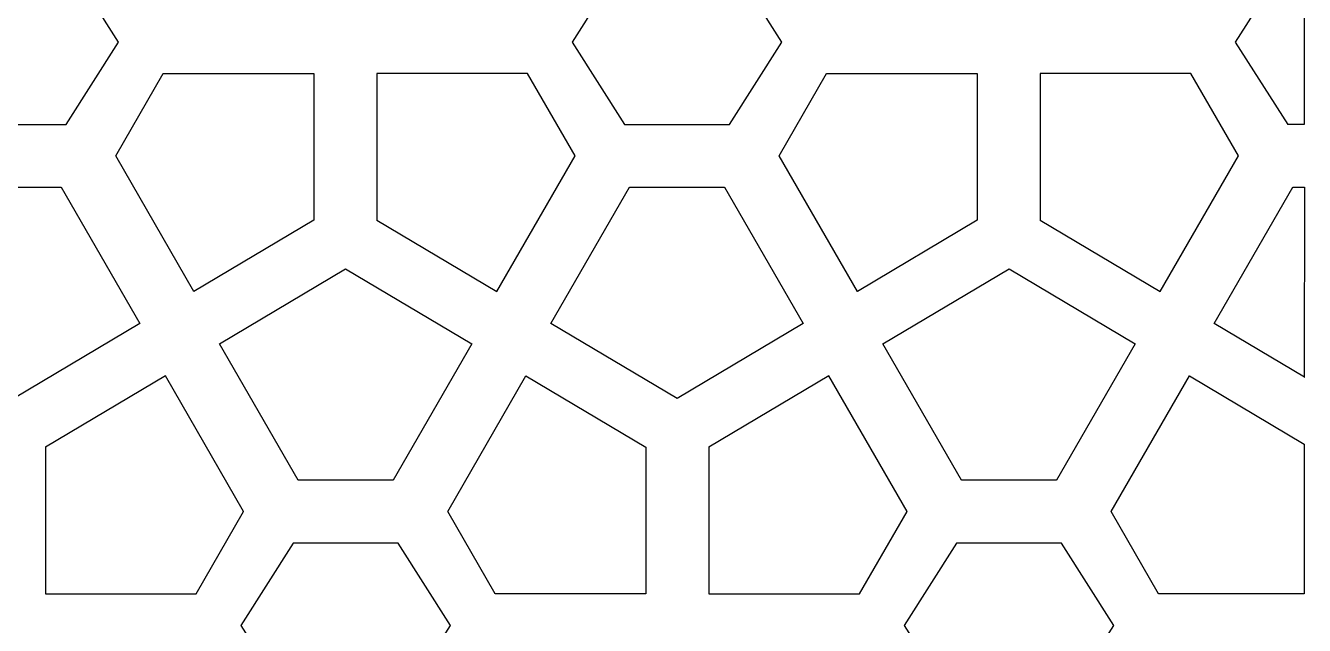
# Model space of a CAD drawing. Header units: centimetres. Extents: x -86 to 86, y -100 to 100.
# Drawn here: x -36.78 to -6.28, y 64.23 to 78.53 of the extents above; entities that cross this region are included whole.
import ezdxf

# ---------------------------------------------------------------- set-up
doc = ezdxf.new("R2010")
doc.units = ezdxf.units.CM
doc.header["$MEASUREMENT"] = 0
doc.layers.add('layer 1', color=7, linetype='Continuous')

msp = doc.modelspace()

# ---------------------------------------------------------------- linework, layer by layer
at = {"layer": 'layer 1', "color": 230}
for points, knots in [([(-39.5624, 78.13892), (-39.5624, 78.13892), (-38.3124, 80.10301), (-38.3124, 80.10301), (-38.3124, 80.10301), (-38.3124, 80.10301), (-35.81242, 80.10301), (-35.81242, 80.10301), (-35.81242, 80.10301), (-35.81242, 80.10301), (-34.5624, 78.13892), (-34.5624, 78.13892), (-34.5624, 78.13892), (-34.5624, 78.13892), (-35.81241, 76.17481), (-35.81241, 76.17481), (-35.81241, 76.17481), (-35.81241, 76.17481), (-38.31242, 76.17481), (-38.31242, 76.17481), (-38.31242, 76.17481), (-38.31242, 76.17481), (-39.5624, 78.13892), (-39.5624, 78.13892)], [0, 0, 0, 0, 0.14285714, 0.14285714, 0.14285714, 0.14285714, 0.28571429, 0.28571429, 0.28571429, 0.28571429, 0.42857143, 0.42857143, 0.42857143, 0.42857143, 0.57142857, 0.57142857, 0.57142857, 0.57142857, 0.71428571, 0.71428571, 0.71428571, 0.71428571, 1, 1, 1, 1]), ([(-23.74195, 78.13913), (-23.74195, 78.13913), (-22.49195, 80.10322), (-22.49195, 80.10322), (-22.49195, 80.10322), (-22.49195, 80.10322), (-19.99197, 80.10322), (-19.99197, 80.10322), (-19.99197, 80.10322), (-19.99197, 80.10322), (-18.74195, 78.13913), (-18.74195, 78.13913), (-18.74195, 78.13913), (-18.74195, 78.13913), (-19.99196, 76.17502), (-19.99196, 76.17502), (-19.99196, 76.17502), (-19.99196, 76.17502), (-22.49197, 76.17502), (-22.49197, 76.17502), (-22.49197, 76.17502), (-22.49197, 76.17502), (-23.74195, 78.13913), (-23.74195, 78.13913)], [0, 0, 0, 0, 0.14285714, 0.14285714, 0.14285714, 0.14285714, 0.28571429, 0.28571429, 0.28571429, 0.28571429, 0.42857143, 0.42857143, 0.42857143, 0.42857143, 0.57142857, 0.57142857, 0.57142857, 0.57142857, 0.71428571, 0.71428571, 0.71428571, 0.71428571, 1, 1, 1, 1]), ([(-6.28494, 80.10348), (-6.28494, 80.10348), (-6.67144, 80.10344), (-6.67144, 80.10344), (-6.67144, 80.10344), (-6.67144, 80.10344), (-7.92144, 78.13935), (-7.92144, 78.13935), (-7.92144, 78.13935), (-7.92144, 78.13935), (-6.67146, 76.17524), (-6.67146, 76.17524), (-6.67146, 76.17524), (-6.67146, 76.17524), (-6.28494, 76.17524), (-6.28494, 76.17524), (-6.28494, 76.17524), (-6.28494, 76.17524), (-6.28494, 80.10348), (-6.28494, 80.10348)], [0, 0, 0, 0, 0.16666667, 0.16666667, 0.16666667, 0.16666667, 0.33333333, 0.33333333, 0.33333333, 0.33333333, 0.5, 0.5, 0.5, 0.5, 0.66666667, 0.66666667, 0.66666667, 0.66666667, 1, 1, 1, 1]), ([(-32.76253, 72.19105), (-32.76253, 72.19105), (-29.90215, 73.88883), (-29.90215, 73.88883), (-29.90215, 73.88883), (-29.90215, 73.88883), (-29.90215, 77.38879), (-29.90215, 77.38879), (-29.90215, 77.38879), (-29.90215, 77.38879), (-33.49553, 77.38879), (-33.49553, 77.38879), (-33.49553, 77.38879), (-33.49553, 77.38879), (-34.62949, 75.42468), (-34.62949, 75.42468), (-34.62949, 75.42468), (-34.62949, 75.42468), (-32.76253, 72.19105), (-32.76253, 72.19105)], [0, 0, 0, 0, 0.16666667, 0.16666667, 0.16666667, 0.16666667, 0.33333333, 0.33333333, 0.33333333, 0.33333333, 0.5, 0.5, 0.5, 0.5, 0.66666667, 0.66666667, 0.66666667, 0.66666667, 1, 1, 1, 1]), ([(-25.5419, 72.19133), (-25.5419, 72.19133), (-28.40222, 73.88906), (-28.40222, 73.88906), (-28.40222, 73.88906), (-28.40222, 73.88906), (-28.40222, 77.38901), (-28.40222, 77.38901), (-28.40222, 77.38901), (-28.40222, 77.38901), (-24.80888, 77.389), (-24.80888, 77.389), (-24.80888, 77.389), (-24.80888, 77.389), (-23.67496, 75.42496), (-23.67496, 75.42496), (-23.67496, 75.42496), (-23.67496, 75.42496), (-25.5419, 72.19133), (-25.5419, 72.19133)], [0, 0, 0, 0, 0.16666667, 0.16666667, 0.16666667, 0.16666667, 0.33333333, 0.33333333, 0.33333333, 0.33333333, 0.5, 0.5, 0.5, 0.5, 0.66666667, 0.66666667, 0.66666667, 0.66666667, 1, 1, 1, 1]), ([(-16.94208, 72.19126), (-16.94208, 72.19126), (-14.0817, 73.88904), (-14.0817, 73.88904), (-14.0817, 73.88904), (-14.0817, 73.88904), (-14.0817, 77.389), (-14.0817, 77.389), (-14.0817, 77.389), (-14.0817, 77.389), (-17.67508, 77.389), (-17.67508, 77.389), (-17.67508, 77.389), (-17.67508, 77.389), (-18.80904, 75.42489), (-18.80904, 75.42489), (-18.80904, 75.42489), (-18.80904, 75.42489), (-16.94208, 72.19126), (-16.94208, 72.19126)], [0, 0, 0, 0, 0.16666667, 0.16666667, 0.16666667, 0.16666667, 0.33333333, 0.33333333, 0.33333333, 0.33333333, 0.5, 0.5, 0.5, 0.5, 0.66666667, 0.66666667, 0.66666667, 0.66666667, 1, 1, 1, 1]), ([(-9.72139, 72.19155), (-9.72139, 72.19155), (-12.58171, 73.88928), (-12.58171, 73.88928), (-12.58171, 73.88928), (-12.58171, 73.88928), (-12.58171, 77.38923), (-12.58171, 77.38923), (-12.58171, 77.38923), (-12.58171, 77.38923), (-8.98837, 77.38922), (-8.98837, 77.38922), (-8.98837, 77.38922), (-8.98837, 77.38922), (-7.85445, 75.42518), (-7.85445, 75.42518), (-7.85445, 75.42518), (-7.85445, 75.42518), (-9.72139, 72.19155), (-9.72139, 72.19155)], [0, 0, 0, 0, 0.16666667, 0.16666667, 0.16666667, 0.16666667, 0.33333333, 0.33333333, 0.33333333, 0.33333333, 0.5, 0.5, 0.5, 0.5, 0.66666667, 0.66666667, 0.66666667, 0.66666667, 1, 1, 1, 1]), ([(-40.07236, 71.42546), (-40.07236, 71.42546), (-37.06239, 69.63889), (-37.06239, 69.63889), (-37.06239, 69.63889), (-37.06239, 69.63889), (-34.05253, 71.4254), (-34.05253, 71.4254), (-34.05253, 71.4254), (-34.05253, 71.4254), (-35.92858, 74.6748), (-35.92858, 74.6748), (-35.92858, 74.6748), (-35.92858, 74.6748), (-38.19635, 74.67481), (-38.19635, 74.67481), (-38.19635, 74.67481), (-38.19635, 74.67481), (-40.07236, 71.42546), (-40.07236, 71.42546)], [0, 0, 0, 0, 0.16666667, 0.16666667, 0.16666667, 0.16666667, 0.33333333, 0.33333333, 0.33333333, 0.33333333, 0.5, 0.5, 0.5, 0.5, 0.66666667, 0.66666667, 0.66666667, 0.66666667, 1, 1, 1, 1]), ([(-24.25191, 71.42567), (-24.25191, 71.42567), (-21.24194, 69.6391), (-21.24194, 69.6391), (-21.24194, 69.6391), (-21.24194, 69.6391), (-18.23208, 71.42561), (-18.23208, 71.42561), (-18.23208, 71.42561), (-18.23208, 71.42561), (-20.10813, 74.67501), (-20.10813, 74.67501), (-20.10813, 74.67501), (-20.10813, 74.67501), (-22.3759, 74.67502), (-22.3759, 74.67502), (-22.3759, 74.67502), (-22.3759, 74.67502), (-24.25191, 71.42567), (-24.25191, 71.42567)], [0, 0, 0, 0, 0.16666667, 0.16666667, 0.16666667, 0.16666667, 0.33333333, 0.33333333, 0.33333333, 0.33333333, 0.5, 0.5, 0.5, 0.5, 0.66666667, 0.66666667, 0.66666667, 0.66666667, 1, 1, 1, 1]), ([(-6.28494, 70.14956), (-6.28494, 70.14956), (-6.28106, 74.67524), (-6.28106, 74.67524), (-6.28106, 74.67524), (-6.28106, 74.67524), (-6.55539, 74.67524), (-6.55539, 74.67524), (-6.55539, 74.67524), (-6.55539, 74.67524), (-8.4314, 71.42589), (-8.4314, 71.42589), (-8.4314, 71.42589), (-8.4314, 71.42589), (-6.28107, 70.14956), (-6.28107, 70.14956), (-6.28107, 70.14956), (-6.28107, 70.14956), (-6.28494, 70.14956), (-6.28494, 70.14956)], [0, 0, 0, 0, 0.16666667, 0.16666667, 0.16666667, 0.16666667, 0.33333333, 0.33333333, 0.33333333, 0.33333333, 0.5, 0.5, 0.5, 0.5, 0.66666667, 0.66666667, 0.66666667, 0.66666667, 1, 1, 1, 1]), ([(-26.1355, 70.94234), (-26.1355, 70.94234), (-29.14547, 72.72892), (-29.14547, 72.72892), (-29.14547, 72.72892), (-29.14547, 72.72892), (-32.15553, 70.94227), (-32.15553, 70.94227), (-32.15553, 70.94227), (-32.15553, 70.94227), (-30.27962, 67.69304), (-30.27962, 67.69304), (-30.27962, 67.69304), (-30.27962, 67.69304), (-28.01148, 67.69304), (-28.01148, 67.69304), (-28.01148, 67.69304), (-28.01148, 67.69304), (-26.1355, 70.94234), (-26.1355, 70.94234)], [0, 0, 0, 0, 0.16666667, 0.16666667, 0.16666667, 0.16666667, 0.33333333, 0.33333333, 0.33333333, 0.33333333, 0.5, 0.5, 0.5, 0.5, 0.66666667, 0.66666667, 0.66666667, 0.66666667, 1, 1, 1, 1]), ([(-10.31499, 70.94256), (-10.31499, 70.94256), (-13.32496, 72.72914), (-13.32496, 72.72914), (-13.32496, 72.72914), (-13.32496, 72.72914), (-16.33502, 70.94249), (-16.33502, 70.94249), (-16.33502, 70.94249), (-16.33502, 70.94249), (-14.45911, 67.69326), (-14.45911, 67.69326), (-14.45911, 67.69326), (-14.45911, 67.69326), (-12.19097, 67.69326), (-12.19097, 67.69326), (-12.19097, 67.69326), (-12.19097, 67.69326), (-10.31499, 70.94256), (-10.31499, 70.94256)], [0, 0, 0, 0, 0.16666667, 0.16666667, 0.16666667, 0.16666667, 0.33333333, 0.33333333, 0.33333333, 0.33333333, 0.5, 0.5, 0.5, 0.5, 0.66666667, 0.66666667, 0.66666667, 0.66666667, 1, 1, 1, 1]), ([(-36.30578, 64.97882), (-36.30578, 64.97882), (-36.30579, 68.47886), (-36.30579, 68.47886), (-36.30579, 68.47886), (-36.30579, 68.47886), (-33.44552, 70.17661), (-33.44552, 70.17661), (-33.44552, 70.17661), (-33.44552, 70.17661), (-31.57855, 66.94295), (-31.57855, 66.94295), (-31.57855, 66.94295), (-31.57855, 66.94295), (-32.71257, 64.97882), (-32.71257, 64.97882), (-32.71257, 64.97882), (-32.71257, 64.97882), (-36.30578, 64.97882), (-36.30578, 64.97882)], [0, 0, 0, 0, 0.16666667, 0.16666667, 0.16666667, 0.16666667, 0.33333333, 0.33333333, 0.33333333, 0.33333333, 0.5, 0.5, 0.5, 0.5, 0.66666667, 0.66666667, 0.66666667, 0.66666667, 1, 1, 1, 1]), ([(-21.98521, 64.97882), (-21.98521, 64.97882), (-21.98519, 68.47888), (-21.98519, 68.47888), (-21.98519, 68.47888), (-21.98519, 68.47888), (-24.84552, 70.17664), (-24.84552, 70.17664), (-24.84552, 70.17664), (-24.84552, 70.17664), (-26.71248, 66.943), (-26.71248, 66.943), (-26.71248, 66.943), (-26.71248, 66.943), (-25.57847, 64.97882), (-25.57847, 64.97882), (-25.57847, 64.97882), (-25.57847, 64.97882), (-21.98521, 64.97882), (-21.98521, 64.97882)], [0, 0, 0, 0, 0.16666667, 0.16666667, 0.16666667, 0.16666667, 0.33333333, 0.33333333, 0.33333333, 0.33333333, 0.5, 0.5, 0.5, 0.5, 0.66666667, 0.66666667, 0.66666667, 0.66666667, 1, 1, 1, 1]), ([(-20.48527, 64.97904), (-20.48527, 64.97904), (-20.48528, 68.47908), (-20.48528, 68.47908), (-20.48528, 68.47908), (-20.48528, 68.47908), (-17.62501, 70.17683), (-17.62501, 70.17683), (-17.62501, 70.17683), (-17.62501, 70.17683), (-15.75804, 66.94317), (-15.75804, 66.94317), (-15.75804, 66.94317), (-15.75804, 66.94317), (-16.89206, 64.97904), (-16.89206, 64.97904), (-16.89206, 64.97904), (-16.89206, 64.97904), (-20.48527, 64.97904), (-20.48527, 64.97904)], [0, 0, 0, 0, 0.16666667, 0.16666667, 0.16666667, 0.16666667, 0.33333333, 0.33333333, 0.33333333, 0.33333333, 0.5, 0.5, 0.5, 0.5, 0.66666667, 0.66666667, 0.66666667, 0.66666667, 1, 1, 1, 1]), ([(-6.28494, 68.5505), (-6.28494, 68.5505), (-9.02501, 70.17686), (-9.02501, 70.17686), (-9.02501, 70.17686), (-9.02501, 70.17686), (-10.89197, 66.94322), (-10.89197, 66.94322), (-10.89197, 66.94322), (-10.89197, 66.94322), (-9.75796, 64.97904), (-9.75796, 64.97904), (-9.75796, 64.97904), (-9.75796, 64.97904), (-6.28494, 64.97903), (-6.28494, 64.97903), (-6.28494, 64.97903), (-6.28494, 64.97903), (-6.28494, 68.5505), (-6.28494, 68.5505)], [0, 0, 0, 0, 0.16666667, 0.16666667, 0.16666667, 0.16666667, 0.33333333, 0.33333333, 0.33333333, 0.33333333, 0.5, 0.5, 0.5, 0.5, 0.66666667, 0.66666667, 0.66666667, 0.66666667, 1, 1, 1, 1]), ([(-31.64548, 64.22895), (-31.64548, 64.22895), (-30.39548, 66.19304), (-30.39548, 66.19304), (-30.39548, 66.19304), (-30.39548, 66.19304), (-27.8955, 66.19304), (-27.8955, 66.19304), (-27.8955, 66.19304), (-27.8955, 66.19304), (-26.64548, 64.22895), (-26.64548, 64.22895), (-26.64548, 64.22895), (-26.64548, 64.22895), (-27.89549, 62.26484), (-27.89549, 62.26484), (-27.89549, 62.26484), (-27.89549, 62.26484), (-30.3955, 62.26484), (-30.3955, 62.26484), (-30.3955, 62.26484), (-30.3955, 62.26484), (-31.64548, 64.22895), (-31.64548, 64.22895)], [0, 0, 0, 0, 0.14285714, 0.14285714, 0.14285714, 0.14285714, 0.28571429, 0.28571429, 0.28571429, 0.28571429, 0.42857143, 0.42857143, 0.42857143, 0.42857143, 0.57142857, 0.57142857, 0.57142857, 0.57142857, 0.71428571, 0.71428571, 0.71428571, 0.71428571, 1, 1, 1, 1]), ([(-15.82497, 64.22917), (-15.82497, 64.22917), (-14.57497, 66.19326), (-14.57497, 66.19326), (-14.57497, 66.19326), (-14.57497, 66.19326), (-12.07499, 66.19326), (-12.07499, 66.19326), (-12.07499, 66.19326), (-12.07499, 66.19326), (-10.82497, 64.22917), (-10.82497, 64.22917), (-10.82497, 64.22917), (-10.82497, 64.22917), (-12.07498, 62.26506), (-12.07498, 62.26506), (-12.07498, 62.26506), (-12.07498, 62.26506), (-14.57499, 62.26506), (-14.57499, 62.26506), (-14.57499, 62.26506), (-14.57499, 62.26506), (-15.82497, 64.22917), (-15.82497, 64.22917)], [0, 0, 0, 0, 0.14285714, 0.14285714, 0.14285714, 0.14285714, 0.28571429, 0.28571429, 0.28571429, 0.28571429, 0.42857143, 0.42857143, 0.42857143, 0.42857143, 0.57142857, 0.57142857, 0.57142857, 0.57142857, 0.71428571, 0.71428571, 0.71428571, 0.71428571, 1, 1, 1, 1])]:
    msp.add_open_spline(points, degree=3, knots=knots, dxfattribs=at)
at = {"layer": 'layer 1', "color": 250, "lineweight": 9}
for points, knots in [([(-39.5624, 78.13892), (-39.5624, 78.13892), (-38.3124, 80.10301), (-38.3124, 80.10301), (-38.3124, 80.10301), (-38.3124, 80.10301), (-35.81242, 80.10301), (-35.81242, 80.10301), (-35.81242, 80.10301), (-35.81242, 80.10301), (-34.5624, 78.13892), (-34.5624, 78.13892), (-34.5624, 78.13892), (-34.5624, 78.13892), (-35.81241, 76.17481), (-35.81241, 76.17481), (-35.81241, 76.17481), (-35.81241, 76.17481), (-38.31242, 76.17481), (-38.31242, 76.17481), (-38.31242, 76.17481), (-38.31242, 76.17481), (-39.5624, 78.13892), (-39.5624, 78.13892)], [0, 0, 0, 0, 0.14285714, 0.14285714, 0.14285714, 0.14285714, 0.28571429, 0.28571429, 0.28571429, 0.28571429, 0.42857143, 0.42857143, 0.42857143, 0.42857143, 0.57142857, 0.57142857, 0.57142857, 0.57142857, 0.71428571, 0.71428571, 0.71428571, 0.71428571, 1, 1, 1, 1]), ([(-23.74195, 78.13913), (-23.74195, 78.13913), (-22.49195, 80.10322), (-22.49195, 80.10322), (-22.49195, 80.10322), (-22.49195, 80.10322), (-19.99197, 80.10322), (-19.99197, 80.10322), (-19.99197, 80.10322), (-19.99197, 80.10322), (-18.74195, 78.13913), (-18.74195, 78.13913), (-18.74195, 78.13913), (-18.74195, 78.13913), (-19.99196, 76.17502), (-19.99196, 76.17502), (-19.99196, 76.17502), (-19.99196, 76.17502), (-22.49197, 76.17502), (-22.49197, 76.17502), (-22.49197, 76.17502), (-22.49197, 76.17502), (-23.74195, 78.13913), (-23.74195, 78.13913)], [0, 0, 0, 0, 0.14285714, 0.14285714, 0.14285714, 0.14285714, 0.28571429, 0.28571429, 0.28571429, 0.28571429, 0.42857143, 0.42857143, 0.42857143, 0.42857143, 0.57142857, 0.57142857, 0.57142857, 0.57142857, 0.71428571, 0.71428571, 0.71428571, 0.71428571, 1, 1, 1, 1]), ([(-6.28494, 80.10348), (-6.28494, 80.10348), (-6.67144, 80.10344), (-6.67144, 80.10344), (-6.67144, 80.10344), (-6.67144, 80.10344), (-7.92144, 78.13935), (-7.92144, 78.13935), (-7.92144, 78.13935), (-7.92144, 78.13935), (-6.67146, 76.17524), (-6.67146, 76.17524), (-6.67146, 76.17524), (-6.67146, 76.17524), (-6.28494, 76.17524), (-6.28494, 76.17524), (-6.28494, 76.17524), (-6.28494, 76.17524), (-6.28494, 80.10348), (-6.28494, 80.10348)], [0, 0, 0, 0, 0.16666667, 0.16666667, 0.16666667, 0.16666667, 0.33333333, 0.33333333, 0.33333333, 0.33333333, 0.5, 0.5, 0.5, 0.5, 0.66666667, 0.66666667, 0.66666667, 0.66666667, 1, 1, 1, 1]), ([(-32.76253, 72.19105), (-32.76253, 72.19105), (-29.90215, 73.88883), (-29.90215, 73.88883), (-29.90215, 73.88883), (-29.90215, 73.88883), (-29.90215, 77.38879), (-29.90215, 77.38879), (-29.90215, 77.38879), (-29.90215, 77.38879), (-33.49553, 77.38879), (-33.49553, 77.38879), (-33.49553, 77.38879), (-33.49553, 77.38879), (-34.62949, 75.42468), (-34.62949, 75.42468), (-34.62949, 75.42468), (-34.62949, 75.42468), (-32.76253, 72.19105), (-32.76253, 72.19105)], [0, 0, 0, 0, 0.16666667, 0.16666667, 0.16666667, 0.16666667, 0.33333333, 0.33333333, 0.33333333, 0.33333333, 0.5, 0.5, 0.5, 0.5, 0.66666667, 0.66666667, 0.66666667, 0.66666667, 1, 1, 1, 1]), ([(-25.5419, 72.19133), (-25.5419, 72.19133), (-28.40222, 73.88906), (-28.40222, 73.88906), (-28.40222, 73.88906), (-28.40222, 73.88906), (-28.40222, 77.38901), (-28.40222, 77.38901), (-28.40222, 77.38901), (-28.40222, 77.38901), (-24.80888, 77.389), (-24.80888, 77.389), (-24.80888, 77.389), (-24.80888, 77.389), (-23.67496, 75.42496), (-23.67496, 75.42496), (-23.67496, 75.42496), (-23.67496, 75.42496), (-25.5419, 72.19133), (-25.5419, 72.19133)], [0, 0, 0, 0, 0.16666667, 0.16666667, 0.16666667, 0.16666667, 0.33333333, 0.33333333, 0.33333333, 0.33333333, 0.5, 0.5, 0.5, 0.5, 0.66666667, 0.66666667, 0.66666667, 0.66666667, 1, 1, 1, 1]), ([(-16.94208, 72.19126), (-16.94208, 72.19126), (-14.0817, 73.88904), (-14.0817, 73.88904), (-14.0817, 73.88904), (-14.0817, 73.88904), (-14.0817, 77.389), (-14.0817, 77.389), (-14.0817, 77.389), (-14.0817, 77.389), (-17.67508, 77.389), (-17.67508, 77.389), (-17.67508, 77.389), (-17.67508, 77.389), (-18.80904, 75.42489), (-18.80904, 75.42489), (-18.80904, 75.42489), (-18.80904, 75.42489), (-16.94208, 72.19126), (-16.94208, 72.19126)], [0, 0, 0, 0, 0.16666667, 0.16666667, 0.16666667, 0.16666667, 0.33333333, 0.33333333, 0.33333333, 0.33333333, 0.5, 0.5, 0.5, 0.5, 0.66666667, 0.66666667, 0.66666667, 0.66666667, 1, 1, 1, 1]), ([(-9.72139, 72.19155), (-9.72139, 72.19155), (-12.58171, 73.88928), (-12.58171, 73.88928), (-12.58171, 73.88928), (-12.58171, 73.88928), (-12.58171, 77.38923), (-12.58171, 77.38923), (-12.58171, 77.38923), (-12.58171, 77.38923), (-8.98837, 77.38922), (-8.98837, 77.38922), (-8.98837, 77.38922), (-8.98837, 77.38922), (-7.85445, 75.42518), (-7.85445, 75.42518), (-7.85445, 75.42518), (-7.85445, 75.42518), (-9.72139, 72.19155), (-9.72139, 72.19155)], [0, 0, 0, 0, 0.16666667, 0.16666667, 0.16666667, 0.16666667, 0.33333333, 0.33333333, 0.33333333, 0.33333333, 0.5, 0.5, 0.5, 0.5, 0.66666667, 0.66666667, 0.66666667, 0.66666667, 1, 1, 1, 1]), ([(-40.07236, 71.42546), (-40.07236, 71.42546), (-37.06239, 69.63889), (-37.06239, 69.63889), (-37.06239, 69.63889), (-37.06239, 69.63889), (-34.05253, 71.4254), (-34.05253, 71.4254), (-34.05253, 71.4254), (-34.05253, 71.4254), (-35.92858, 74.6748), (-35.92858, 74.6748), (-35.92858, 74.6748), (-35.92858, 74.6748), (-38.19635, 74.67481), (-38.19635, 74.67481), (-38.19635, 74.67481), (-38.19635, 74.67481), (-40.07236, 71.42546), (-40.07236, 71.42546)], [0, 0, 0, 0, 0.16666667, 0.16666667, 0.16666667, 0.16666667, 0.33333333, 0.33333333, 0.33333333, 0.33333333, 0.5, 0.5, 0.5, 0.5, 0.66666667, 0.66666667, 0.66666667, 0.66666667, 1, 1, 1, 1]), ([(-24.25191, 71.42567), (-24.25191, 71.42567), (-21.24194, 69.6391), (-21.24194, 69.6391), (-21.24194, 69.6391), (-21.24194, 69.6391), (-18.23208, 71.42561), (-18.23208, 71.42561), (-18.23208, 71.42561), (-18.23208, 71.42561), (-20.10813, 74.67501), (-20.10813, 74.67501), (-20.10813, 74.67501), (-20.10813, 74.67501), (-22.3759, 74.67502), (-22.3759, 74.67502), (-22.3759, 74.67502), (-22.3759, 74.67502), (-24.25191, 71.42567), (-24.25191, 71.42567)], [0, 0, 0, 0, 0.16666667, 0.16666667, 0.16666667, 0.16666667, 0.33333333, 0.33333333, 0.33333333, 0.33333333, 0.5, 0.5, 0.5, 0.5, 0.66666667, 0.66666667, 0.66666667, 0.66666667, 1, 1, 1, 1]), ([(-6.28494, 70.14956), (-6.28494, 70.14956), (-6.28106, 74.67524), (-6.28106, 74.67524), (-6.28106, 74.67524), (-6.28106, 74.67524), (-6.55539, 74.67524), (-6.55539, 74.67524), (-6.55539, 74.67524), (-6.55539, 74.67524), (-8.4314, 71.42589), (-8.4314, 71.42589), (-8.4314, 71.42589), (-8.4314, 71.42589), (-6.28107, 70.14956), (-6.28107, 70.14956)], [0, 0, 0, 0, 0.2, 0.2, 0.2, 0.2, 0.4, 0.4, 0.4, 0.4, 0.6, 0.6, 0.6, 0.6, 1, 1, 1, 1]), ([(-26.1355, 70.94234), (-26.1355, 70.94234), (-29.14547, 72.72892), (-29.14547, 72.72892), (-29.14547, 72.72892), (-29.14547, 72.72892), (-32.15553, 70.94227), (-32.15553, 70.94227), (-32.15553, 70.94227), (-32.15553, 70.94227), (-30.27962, 67.69304), (-30.27962, 67.69304), (-30.27962, 67.69304), (-30.27962, 67.69304), (-28.01148, 67.69304), (-28.01148, 67.69304), (-28.01148, 67.69304), (-28.01148, 67.69304), (-26.1355, 70.94234), (-26.1355, 70.94234)], [0, 0, 0, 0, 0.16666667, 0.16666667, 0.16666667, 0.16666667, 0.33333333, 0.33333333, 0.33333333, 0.33333333, 0.5, 0.5, 0.5, 0.5, 0.66666667, 0.66666667, 0.66666667, 0.66666667, 1, 1, 1, 1]), ([(-10.31499, 70.94256), (-10.31499, 70.94256), (-13.32496, 72.72914), (-13.32496, 72.72914), (-13.32496, 72.72914), (-13.32496, 72.72914), (-16.33502, 70.94249), (-16.33502, 70.94249), (-16.33502, 70.94249), (-16.33502, 70.94249), (-14.45911, 67.69326), (-14.45911, 67.69326), (-14.45911, 67.69326), (-14.45911, 67.69326), (-12.19097, 67.69326), (-12.19097, 67.69326), (-12.19097, 67.69326), (-12.19097, 67.69326), (-10.31499, 70.94256), (-10.31499, 70.94256)], [0, 0, 0, 0, 0.16666667, 0.16666667, 0.16666667, 0.16666667, 0.33333333, 0.33333333, 0.33333333, 0.33333333, 0.5, 0.5, 0.5, 0.5, 0.66666667, 0.66666667, 0.66666667, 0.66666667, 1, 1, 1, 1]), ([(-36.30578, 64.97882), (-36.30578, 64.97882), (-36.30579, 68.47886), (-36.30579, 68.47886), (-36.30579, 68.47886), (-36.30579, 68.47886), (-33.44552, 70.17661), (-33.44552, 70.17661), (-33.44552, 70.17661), (-33.44552, 70.17661), (-31.57855, 66.94295), (-31.57855, 66.94295), (-31.57855, 66.94295), (-31.57855, 66.94295), (-32.71257, 64.97882), (-32.71257, 64.97882), (-32.71257, 64.97882), (-32.71257, 64.97882), (-36.30578, 64.97882), (-36.30578, 64.97882)], [0, 0, 0, 0, 0.16666667, 0.16666667, 0.16666667, 0.16666667, 0.33333333, 0.33333333, 0.33333333, 0.33333333, 0.5, 0.5, 0.5, 0.5, 0.66666667, 0.66666667, 0.66666667, 0.66666667, 1, 1, 1, 1]), ([(-21.98521, 64.97882), (-21.98521, 64.97882), (-21.98519, 68.47888), (-21.98519, 68.47888), (-21.98519, 68.47888), (-21.98519, 68.47888), (-24.84552, 70.17664), (-24.84552, 70.17664), (-24.84552, 70.17664), (-24.84552, 70.17664), (-26.71248, 66.943), (-26.71248, 66.943), (-26.71248, 66.943), (-26.71248, 66.943), (-25.57847, 64.97882), (-25.57847, 64.97882), (-25.57847, 64.97882), (-25.57847, 64.97882), (-21.98521, 64.97882), (-21.98521, 64.97882)], [0, 0, 0, 0, 0.16666667, 0.16666667, 0.16666667, 0.16666667, 0.33333333, 0.33333333, 0.33333333, 0.33333333, 0.5, 0.5, 0.5, 0.5, 0.66666667, 0.66666667, 0.66666667, 0.66666667, 1, 1, 1, 1]), ([(-20.48527, 64.97904), (-20.48527, 64.97904), (-20.48528, 68.47908), (-20.48528, 68.47908), (-20.48528, 68.47908), (-20.48528, 68.47908), (-17.62501, 70.17683), (-17.62501, 70.17683), (-17.62501, 70.17683), (-17.62501, 70.17683), (-15.75804, 66.94317), (-15.75804, 66.94317), (-15.75804, 66.94317), (-15.75804, 66.94317), (-16.89206, 64.97904), (-16.89206, 64.97904), (-16.89206, 64.97904), (-16.89206, 64.97904), (-20.48527, 64.97904), (-20.48527, 64.97904)], [0, 0, 0, 0, 0.16666667, 0.16666667, 0.16666667, 0.16666667, 0.33333333, 0.33333333, 0.33333333, 0.33333333, 0.5, 0.5, 0.5, 0.5, 0.66666667, 0.66666667, 0.66666667, 0.66666667, 1, 1, 1, 1]), ([(-6.28494, 68.5505), (-6.28494, 68.5505), (-9.02501, 70.17686), (-9.02501, 70.17686), (-9.02501, 70.17686), (-9.02501, 70.17686), (-10.89197, 66.94322), (-10.89197, 66.94322), (-10.89197, 66.94322), (-10.89197, 66.94322), (-9.75796, 64.97904), (-9.75796, 64.97904), (-9.75796, 64.97904), (-9.75796, 64.97904), (-6.28494, 64.97903), (-6.28494, 64.97903), (-6.28494, 64.97903), (-6.28494, 64.97903), (-6.28494, 68.5505), (-6.28494, 68.5505)], [0, 0, 0, 0, 0.16666667, 0.16666667, 0.16666667, 0.16666667, 0.33333333, 0.33333333, 0.33333333, 0.33333333, 0.5, 0.5, 0.5, 0.5, 0.66666667, 0.66666667, 0.66666667, 0.66666667, 1, 1, 1, 1]), ([(-31.64548, 64.22895), (-31.64548, 64.22895), (-30.39548, 66.19304), (-30.39548, 66.19304), (-30.39548, 66.19304), (-30.39548, 66.19304), (-27.8955, 66.19304), (-27.8955, 66.19304), (-27.8955, 66.19304), (-27.8955, 66.19304), (-26.64548, 64.22895), (-26.64548, 64.22895), (-26.64548, 64.22895), (-26.64548, 64.22895), (-27.89549, 62.26484), (-27.89549, 62.26484), (-27.89549, 62.26484), (-27.89549, 62.26484), (-30.3955, 62.26484), (-30.3955, 62.26484), (-30.3955, 62.26484), (-30.3955, 62.26484), (-31.64548, 64.22895), (-31.64548, 64.22895)], [0, 0, 0, 0, 0.14285714, 0.14285714, 0.14285714, 0.14285714, 0.28571429, 0.28571429, 0.28571429, 0.28571429, 0.42857143, 0.42857143, 0.42857143, 0.42857143, 0.57142857, 0.57142857, 0.57142857, 0.57142857, 0.71428571, 0.71428571, 0.71428571, 0.71428571, 1, 1, 1, 1]), ([(-15.82497, 64.22917), (-15.82497, 64.22917), (-14.57497, 66.19326), (-14.57497, 66.19326), (-14.57497, 66.19326), (-14.57497, 66.19326), (-12.07499, 66.19326), (-12.07499, 66.19326), (-12.07499, 66.19326), (-12.07499, 66.19326), (-10.82497, 64.22917), (-10.82497, 64.22917), (-10.82497, 64.22917), (-10.82497, 64.22917), (-12.07498, 62.26506), (-12.07498, 62.26506), (-12.07498, 62.26506), (-12.07498, 62.26506), (-14.57499, 62.26506), (-14.57499, 62.26506), (-14.57499, 62.26506), (-14.57499, 62.26506), (-15.82497, 64.22917), (-15.82497, 64.22917)], [0, 0, 0, 0, 0.14285714, 0.14285714, 0.14285714, 0.14285714, 0.28571429, 0.28571429, 0.28571429, 0.28571429, 0.42857143, 0.42857143, 0.42857143, 0.42857143, 0.57142857, 0.57142857, 0.57142857, 0.57142857, 0.71428571, 0.71428571, 0.71428571, 0.71428571, 1, 1, 1, 1])]:
    msp.add_open_spline(points, degree=3, knots=knots, dxfattribs=at)

doc.saveas('drawing.dxf')
